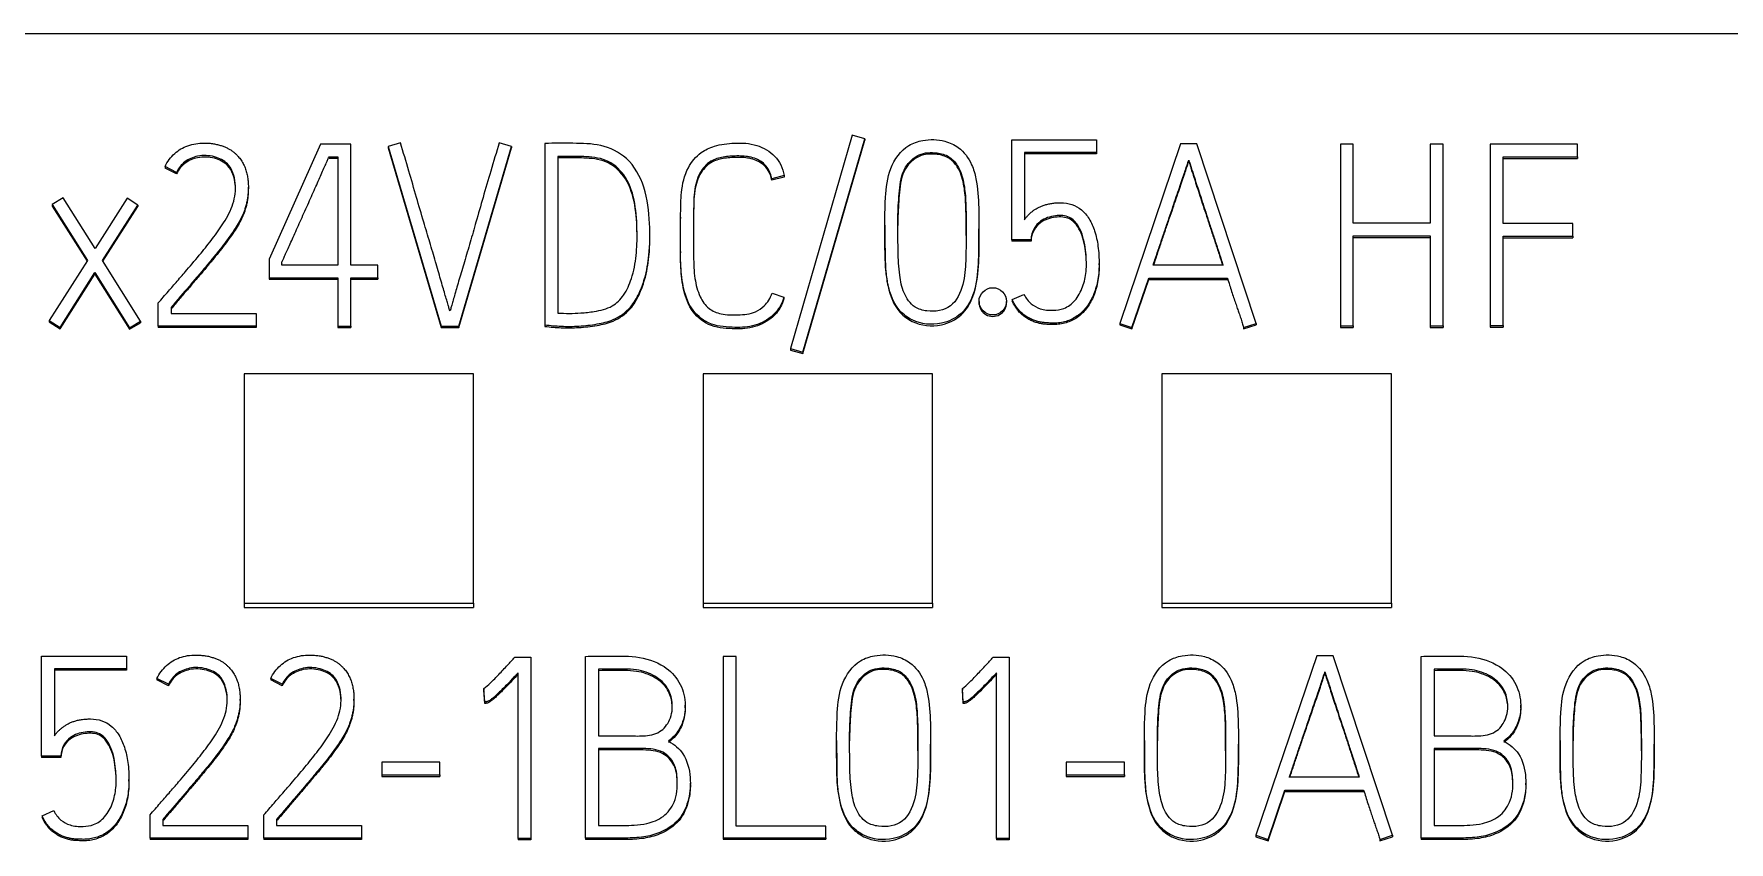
# Model space of a CAD drawing. Header units: millimetres. Extents: x 0 to 594, y 0 to 420.
# Drawn here: x 117.32 to 132.1, y 365.55 to 372.6 of the extents above; entities that cross this region are included whole.
import ezdxf

# ---------------------------------------------------------------- set-up
doc = ezdxf.new("R2010")
doc.units = ezdxf.units.MM
doc.layers.add('1', color=7, linetype='Continuous')

msp = doc.modelspace()

# ---------------------------------------------------------------- linework, layer by layer
at = {"layer": '1', "color": 7, "linetype": 'Continuous', "lineweight": 13}
for p, q in [((136.553, 372.601), (111.753, 372.601)), ((119.819, 371.64), (119.371, 370.636)), ((120.083, 371.64), (119.819, 371.64)), ((120.083, 370.583), (120.083, 371.64)), ((120.516, 371.651), (120.407, 371.62)), ((121.484, 371.62), (121.375, 371.651)), ((121.774, 371.644), (121.774, 370.064)), ((124.453, 371.717), (123.914, 369.857)), ((124.022, 369.826), (124.562, 371.686)), ((124.022, 369.813), (124.562, 371.673)), ((124.562, 371.686), (124.453, 371.717)), ((124.562, 371.686), (124.562, 371.673)), ((125.844, 371.677), (126.582, 371.677)), ((125.844, 370.805), (125.844, 371.677)), ((126.582, 371.677), (126.582, 371.567)), ((127.315, 371.642), (126.785, 370.077)), ((127.457, 371.642), (127.315, 371.642)), ((127.974, 370.077), (127.457, 371.642)), ((128.709, 371.638), (128.709, 370.055)), ((128.82, 371.638), (128.709, 371.638)), ((128.82, 370.951), (128.82, 371.638)), ((129.603, 371.638), (129.49, 371.638)), ((129.49, 371.638), (129.49, 370.951)), ((129.603, 370.055), (129.603, 371.638)), ((130.014, 371.64), (130.014, 370.057)), ((130.775, 371.64), (130.014, 371.64)), ((130.775, 371.528), (130.775, 371.64)), ((119.893, 371.53), (119.893, 371.517)), ((119.893, 371.53), (119.97, 371.53)), ((119.893, 371.517), (119.97, 371.517)), ((119.97, 371.53), (119.97, 370.583)), ((120.407, 371.62), (120.869, 370.053)), ((120.407, 371.62), (120.407, 371.607)), ((120.407, 371.607), (120.869, 370.04)), ((121.024, 370.053), (121.484, 371.62)), ((121.024, 370.04), (121.484, 371.607)), ((121.484, 371.62), (121.484, 371.607)), ((121.888, 371.532), (121.888, 370.167)), ((125.954, 371.567), (125.954, 370.981)), ((126.582, 371.567), (125.954, 371.567)), ((126.582, 371.554), (125.954, 371.554)), ((126.582, 371.567), (126.582, 371.554)), ((127.386, 371.501), (127.386, 371.489)), ((130.127, 370.947), (130.127, 371.528)), ((130.127, 371.528), (130.775, 371.528)), ((130.127, 371.515), (130.775, 371.515)), ((130.775, 371.528), (130.775, 371.515)), ((118.463, 371.444), (118.463, 371.431)), ((118.563, 371.393), (118.463, 371.444)), ((118.563, 371.381), (118.463, 371.431)), ((118.563, 371.393), (118.563, 371.381)), ((123.86, 371.365), (123.752, 371.338)), ((123.86, 371.352), (123.752, 371.326)), ((123.752, 371.338), (123.752, 371.326)), ((123.86, 371.365), (123.86, 371.352)), ((119.189, 371.252), (119.189, 371.264)), ((117.576, 371.171), (117.48, 371.112)), ((117.48, 371.112), (117.48, 371.099)), ((117.48, 371.112), (117.787, 370.625)), ((117.48, 371.099), (117.783, 370.619)), ((117.853, 370.729), (117.576, 371.171)), ((118.133, 371.167), (117.853, 370.729)), ((117.918, 370.625), (118.226, 371.107)), ((117.922, 370.619), (118.226, 371.095)), ((118.226, 371.107), (118.133, 371.167)), ((118.226, 371.107), (118.226, 371.095)), ((122.957, 371.003), (122.957, 370.991)), ((124.738, 370.933), (124.738, 370.92)), ((125.557, 370.889), (125.557, 370.902)), ((129.49, 370.951), (128.82, 370.951)), ((130.735, 370.947), (130.127, 370.947)), ((130.735, 370.836), (130.735, 370.947)), ((122.689, 370.826), (122.689, 370.839)), ((122.957, 370.868), (122.957, 370.881)), ((125.844, 370.805), (125.844, 370.793)), ((126.012, 370.805), (125.844, 370.805)), ((126.012, 370.793), (125.844, 370.793)), ((126.012, 370.805), (126.012, 370.793)), ((128.82, 370.055), (128.82, 370.839)), ((128.82, 370.839), (129.49, 370.839)), ((128.82, 370.826), (129.49, 370.826)), ((129.49, 370.839), (129.49, 370.055)), ((130.127, 370.057), (130.127, 370.836)), ((130.127, 370.836), (130.735, 370.836)), ((130.127, 370.824), (130.735, 370.824)), ((130.735, 370.836), (130.735, 370.824)), ((117.787, 370.625), (117.454, 370.101)), ((118.248, 370.095), (117.918, 370.625)), ((119.371, 370.636), (119.371, 370.473)), ((119.482, 370.583), (119.482, 370.612)), ((119.482, 370.599), (119.485, 370.606)), ((122.956, 370.703), (122.956, 370.691)), ((126.605, 370.587), (126.605, 370.6)), ((117.549, 370.042), (117.851, 370.52)), ((117.549, 370.029), (117.851, 370.507)), ((117.851, 370.52), (118.153, 370.037)), ((117.851, 370.52), (117.851, 370.507)), ((117.851, 370.507), (118.153, 370.025)), ((119.371, 370.473), (119.371, 370.461)), ((119.371, 370.473), (119.97, 370.473)), ((119.371, 370.461), (119.97, 370.461)), ((119.97, 370.583), (119.482, 370.583)), ((119.97, 370.473), (119.97, 370.053)), ((120.319, 370.583), (120.083, 370.583)), ((120.083, 370.053), (120.083, 370.473)), ((120.083, 370.473), (120.319, 370.473)), ((120.083, 370.461), (120.319, 370.461)), ((120.319, 370.473), (120.319, 370.583)), ((120.319, 370.473), (120.319, 370.461)), ((126.891, 370.042), (127.038, 370.471)), ((126.891, 370.029), (127.038, 370.458)), ((127.038, 370.471), (127.038, 370.458)), ((127.038, 370.471), (127.723, 370.471)), ((127.038, 370.458), (127.723, 370.458)), ((127.686, 370.583), (127.075, 370.583)), ((127.723, 370.471), (127.723, 370.458)), ((123.754, 370.341), (123.858, 370.304)), ((123.858, 370.304), (123.858, 370.291)), ((125.848, 370.284), (125.95, 370.33)), ((118.404, 370.053), (118.404, 370.255)), ((118.515, 370.216), (118.515, 370.163)), ((118.515, 370.163), (119.256, 370.163)), ((119.256, 370.163), (119.256, 370.053)), ((125.558, 370.269), (125.558, 370.257)), ((125.799, 370.257), (125.799, 370.269)), ((125.848, 370.284), (125.848, 370.271)), ((117.454, 370.101), (117.454, 370.089)), ((117.454, 370.101), (117.549, 370.042)), ((117.454, 370.089), (117.549, 370.029)), ((117.549, 370.042), (117.549, 370.029)), ((118.153, 370.037), (118.248, 370.095)), ((118.153, 370.025), (118.248, 370.082)), ((118.153, 370.037), (118.153, 370.025)), ((118.248, 370.095), (118.248, 370.082)), ((118.404, 370.053), (118.404, 370.04)), ((119.256, 370.053), (118.404, 370.053)), ((119.256, 370.04), (118.404, 370.04)), ((119.256, 370.053), (119.256, 370.04)), ((119.97, 370.053), (120.083, 370.053)), ((119.97, 370.053), (119.97, 370.04)), ((119.97, 370.04), (120.083, 370.04)), ((120.083, 370.053), (120.083, 370.04)), ((120.869, 370.053), (121.024, 370.053)), ((120.869, 370.053), (120.869, 370.04)), ((120.869, 370.04), (121.024, 370.04)), ((121.024, 370.053), (121.024, 370.04)), ((121.774, 370.064), (121.774, 370.051)), ((126.785, 370.077), (126.785, 370.064)), ((126.785, 370.077), (126.891, 370.042)), ((126.785, 370.064), (126.891, 370.029)), ((126.891, 370.042), (126.891, 370.029)), ((127.863, 370.036), (127.865, 370.029)), ((127.865, 370.042), (127.974, 370.077)), ((127.865, 370.029), (127.974, 370.064)), ((127.865, 370.042), (127.865, 370.029)), ((127.974, 370.077), (127.974, 370.064)), ((128.709, 370.055), (128.709, 370.042)), ((128.709, 370.055), (128.82, 370.055)), ((128.709, 370.042), (128.82, 370.042)), ((128.82, 370.055), (128.82, 370.042)), ((129.49, 370.055), (129.49, 370.042)), ((129.49, 370.055), (129.603, 370.055)), ((129.49, 370.042), (129.603, 370.042)), ((129.603, 370.055), (129.603, 370.042)), ((130.014, 370.057), (130.127, 370.057)), ((130.014, 370.057), (130.014, 370.045)), ((130.014, 370.045), (130.127, 370.045)), ((130.127, 370.057), (130.127, 370.045)), ((123.914, 369.857), (124.022, 369.826)), ((123.914, 369.857), (123.914, 369.844)), ((123.914, 369.844), (124.022, 369.813)), ((124.022, 369.826), (124.022, 369.813)), ((119.153, 369.636), (119.153, 367.637)), ((121.153, 369.636), (119.153, 369.636)), ((121.153, 367.637), (121.153, 369.636)), ((123.153, 369.636), (123.153, 367.637)), ((125.153, 369.636), (123.153, 369.636)), ((125.153, 367.637), (125.153, 369.636)), ((127.153, 369.636), (127.153, 367.637)), ((129.153, 369.636), (127.153, 369.636)), ((129.153, 367.637), (129.153, 369.636)), ((119.153, 367.637), (121.153, 367.637)), ((119.153, 367.637), (119.153, 367.599)), ((119.153, 367.599), (121.153, 367.599)), ((121.153, 367.637), (121.153, 367.599)), ((123.153, 367.637), (123.153, 367.599)), ((123.153, 367.637), (125.153, 367.637)), ((123.153, 367.599), (125.153, 367.599)), ((125.153, 367.637), (125.153, 367.599)), ((127.153, 367.637), (127.153, 367.599)), ((127.153, 367.637), (129.153, 367.637)), ((127.153, 367.599), (129.153, 367.599)), ((129.153, 367.637), (129.153, 367.599)), ((117.387, 367.176), (118.126, 367.176)), ((117.387, 366.305), (117.387, 367.176)), ((117.498, 367.066), (117.498, 366.481)), ((118.126, 367.066), (117.498, 367.066)), ((118.126, 367.054), (117.498, 367.054)), ((118.126, 367.176), (118.126, 367.066)), ((118.126, 367.066), (118.126, 367.054)), ((121.512, 367.168), (121.652, 367.168)), ((121.652, 367.168), (121.652, 365.587)), ((122.129, 365.589), (122.129, 367.174)), ((122.242, 367.062), (122.242, 366.481)), ((123.329, 367.174), (123.329, 365.592)), ((123.44, 367.174), (123.329, 367.174)), ((123.44, 365.693), (123.44, 367.174)), ((125.682, 367.168), (125.822, 367.168)), ((125.822, 367.168), (125.822, 365.587)), ((128.502, 367.179), (127.972, 365.614)), ((128.644, 367.179), (128.502, 367.179)), ((129.162, 365.614), (128.644, 367.179)), ((129.412, 365.589), (129.412, 367.174)), ((129.525, 367.062), (129.525, 366.481)), ((118.392, 366.98), (118.392, 366.968)), ((118.492, 366.93), (118.392, 366.98)), ((118.492, 366.917), (118.392, 366.968)), ((118.492, 366.93), (118.492, 366.917)), ((119.384, 366.98), (119.384, 366.968)), ((119.484, 366.93), (119.384, 366.98)), ((119.484, 366.917), (119.384, 366.968)), ((119.484, 366.93), (119.484, 366.917)), ((121.541, 365.587), (121.541, 367.031)), ((125.711, 365.587), (125.711, 367.031)), ((128.573, 367.038), (128.573, 367.025)), ((119.118, 366.788), (119.118, 366.801)), ((120.11, 366.788), (120.11, 366.801)), ((121.243, 366.893), (121.243, 366.88)), ((121.25, 366.776), (121.243, 366.893)), ((121.25, 366.763), (121.243, 366.88)), ((121.25, 366.776), (121.25, 366.763)), ((125.413, 366.893), (125.413, 366.88)), ((125.42, 366.776), (125.413, 366.893)), ((125.42, 366.763), (125.413, 366.88)), ((125.42, 366.776), (125.42, 366.763)), ((122.997, 366.726), (122.997, 366.747)), ((130.28, 366.726), (130.28, 366.747)), ((122.242, 366.371), (122.242, 365.699)), ((124.317, 366.44), (124.317, 366.428)), ((125.136, 366.397), (125.136, 366.409)), ((127, 366.44), (127, 366.428)), ((127.819, 366.397), (127.819, 366.409)), ((129.525, 366.371), (129.525, 365.699)), ((130.624, 366.44), (130.624, 366.428)), ((131.443, 366.397), (131.443, 366.409)), ((117.387, 366.305), (117.387, 366.292)), ((117.555, 366.305), (117.387, 366.305)), ((117.555, 366.292), (117.387, 366.292)), ((117.555, 366.305), (117.555, 366.292)), ((120.352, 366.252), (120.352, 366.14)), ((120.858, 366.252), (120.352, 366.252)), ((120.858, 366.14), (120.858, 366.252)), ((126.319, 366.252), (126.319, 366.14)), ((126.825, 366.252), (126.319, 366.252)), ((126.825, 366.14), (126.825, 366.252)), ((118.148, 366.086), (118.148, 366.099)), ((120.352, 366.14), (120.352, 366.127)), ((120.352, 366.14), (120.858, 366.14)), ((120.352, 366.127), (120.858, 366.127)), ((120.858, 366.14), (120.858, 366.127)), ((123.042, 366.054), (123.042, 366.067)), ((126.319, 366.14), (126.319, 366.127)), ((126.319, 366.14), (126.825, 366.14)), ((126.319, 366.127), (126.825, 366.127)), ((126.825, 366.14), (126.825, 366.127)), ((128.873, 366.12), (128.263, 366.12)), ((130.325, 366.054), (130.325, 366.067)), ((128.079, 365.578), (128.225, 366.008)), ((128.079, 365.566), (128.225, 365.995)), ((128.225, 366.008), (128.225, 365.995)), ((128.225, 366.008), (128.911, 366.008)), ((128.225, 365.995), (128.911, 365.995)), ((128.911, 366.008), (128.911, 365.995)), ((117.391, 365.783), (117.493, 365.829)), ((117.391, 365.783), (117.391, 365.77)), ((118.332, 365.589), (118.332, 365.792)), ((118.443, 365.752), (118.443, 365.699)), ((119.324, 365.589), (119.324, 365.792)), ((119.435, 365.752), (119.435, 365.699)), ((118.332, 365.589), (118.332, 365.577)), ((119.184, 365.589), (118.332, 365.589)), ((119.184, 365.577), (118.332, 365.577)), ((118.443, 365.699), (119.184, 365.699)), ((119.184, 365.699), (119.184, 365.589)), ((119.184, 365.589), (119.184, 365.577)), ((119.324, 365.589), (119.324, 365.577)), ((120.176, 365.589), (119.324, 365.589)), ((120.176, 365.577), (119.324, 365.577)), ((119.435, 365.699), (120.176, 365.699)), ((120.176, 365.699), (120.176, 365.589)), ((120.176, 365.589), (120.176, 365.577)), ((121.652, 365.587), (121.541, 365.587)), ((121.541, 365.587), (121.541, 365.574)), ((121.652, 365.574), (121.541, 365.574)), ((121.652, 365.587), (121.652, 365.574)), ((122.129, 365.589), (122.129, 365.577)), ((123.329, 365.592), (123.329, 365.579)), ((123.329, 365.592), (124.223, 365.592)), ((123.329, 365.579), (124.223, 365.579)), ((124.223, 365.693), (123.44, 365.693)), ((124.223, 365.592), (124.223, 365.693)), ((124.223, 365.592), (124.223, 365.579)), ((125.822, 365.587), (125.711, 365.587)), ((125.711, 365.587), (125.711, 365.574)), ((125.822, 365.574), (125.711, 365.574)), ((125.822, 365.587), (125.822, 365.574)), ((127.972, 365.614), (127.972, 365.601)), ((127.972, 365.614), (128.079, 365.578)), ((127.972, 365.601), (128.079, 365.566)), ((128.079, 365.578), (128.079, 365.566)), ((129.051, 365.573), (129.053, 365.566)), ((129.053, 365.578), (129.162, 365.614)), ((129.053, 365.566), (129.162, 365.601)), ((129.053, 365.578), (129.053, 365.566)), ((129.162, 365.614), (129.162, 365.601)), ((129.412, 365.589), (129.412, 365.577))]:
    msp.add_line(p, q, dxfattribs=at)
msp.add_ellipse((125.678, 370.269), major_axis=(-0.12, 0), ratio=0.991902, dxfattribs=at)
msp.add_ellipse((125.678, 370.257), major_axis=(-0.12, 0), ratio=0.991902, start_param=0, end_param=3.141593, dxfattribs=at)
for points, knots in [([(118.463, 371.444), (118.483, 371.487), (118.539, 371.562), (118.661, 371.637), (118.769, 371.65), (118.845, 371.648), (118.884, 371.644), (118.92, 371.636), (118.953, 371.627), (118.983, 371.616), (119.01, 371.603), (119.035, 371.589), (119.057, 371.574), (119.076, 371.558), (119.093, 371.541), (119.107, 371.525), (119.125, 371.502), (119.144, 371.472), (119.162, 371.433), (119.174, 371.392), (119.183, 371.351), (119.188, 371.308), (119.19, 371.267), (119.188, 371.228), (119.185, 371.19), (119.18, 371.154), (119.172, 371.118), (119.163, 371.084), (119.149, 371.045), (119.13, 370.999), (119.1, 370.945), (119.063, 370.886), (119.019, 370.824), (118.97, 370.758), (118.915, 370.689), (118.856, 370.616), (118.793, 370.541), (118.726, 370.462), (118.657, 370.382), (118.586, 370.299), (118.538, 370.244), (118.515, 370.216)], [0, 0, 0, 0, 0.061339, 0.118477, 0.180647, 0.199061, 0.216082, 0.231833, 0.246526, 0.260308, 0.273254, 0.285426, 0.29689, 0.307753, 0.31802, 0.327627, 0.336606, 0.355189, 0.37361, 0.392165, 0.410785, 0.42927, 0.447741, 0.464235, 0.480574, 0.496814, 0.51268, 0.527892, 0.542508, 0.566365, 0.593275, 0.623397, 0.656474, 0.692185, 0.730563, 0.771282, 0.814001, 0.858722, 0.904903, 0.951996, 1, 1, 1, 1]), ([(120.947, 370.185), (120.945, 370.191), (120.939, 370.208), (120.93, 370.24), (120.917, 370.283), (120.901, 370.335), (120.884, 370.396), (120.864, 370.463), (120.843, 370.537), (120.82, 370.616), (120.796, 370.699), (120.77, 370.785), (120.745, 370.872), (120.705, 371.002), (120.654, 371.18), (120.586, 371.41), (120.54, 371.569), (120.516, 371.651)], [0, 0, 0, 0, 0.013272, 0.034859, 0.06476, 0.101229, 0.142516, 0.188621, 0.238884, 0.292645, 0.349905, 0.409112, 0.468717, 0.528719, 0.675164, 0.832258, 1, 1, 1, 1]), ([(121.375, 371.651), (121.351, 371.569), (121.304, 371.41), (121.236, 371.18), (121.185, 371.002), (121.148, 370.872), (121.123, 370.785), (121.098, 370.699), (121.074, 370.615), (121.05, 370.537), (121.028, 370.463), (121.008, 370.396), (120.99, 370.335), (120.975, 370.283), (120.963, 370.24), (120.954, 370.208), (120.949, 370.191), (120.947, 370.185)], [0, 0, 0, 0, 0.167989, 0.325145, 0.471471, 0.531274, 0.590769, 0.649955, 0.70726, 0.76111, 0.811506, 0.857719, 0.899023, 0.935417, 0.96522, 0.986746, 1, 1, 1, 1]), ([(121.774, 370.064), (121.822, 370.058), (121.92, 370.05), (122.072, 370.05), (122.224, 370.068), (122.385, 370.105), (122.519, 370.2), (122.598, 370.336), (122.654, 370.489), (122.69, 370.694), (122.691, 370.963), (122.658, 371.258), (122.516, 371.526), (122.265, 371.645), (122.018, 371.646), (121.856, 371.649), (121.774, 371.644)], [0, 0, 0, 0, 0.048928, 0.10152, 0.156673, 0.206259, 0.270351, 0.31956, 0.366981, 0.439378, 0.534587, 0.645045, 0.746603, 0.832762, 0.916147, 1, 1, 1, 1]), ([(123.858, 370.304), (123.851, 370.279), (123.825, 370.216), (123.739, 370.115), (123.586, 370.043), (123.396, 370.039), (123.196, 370.059), (123.035, 370.205), (122.973, 370.401), (122.954, 370.609), (122.958, 370.821), (122.957, 371.026), (122.959, 371.231), (123.002, 371.425), (123.118, 371.566), (123.266, 371.633), (123.432, 371.654), (123.62, 371.645), (123.794, 371.542), (123.846, 371.433), (123.86, 371.365)], [0, 0, 0, 0, 0.023749, 0.063372, 0.118592, 0.172501, 0.236244, 0.297229, 0.359591, 0.421629, 0.490644, 0.554667, 0.610982, 0.680492, 0.733777, 0.772528, 0.826559, 0.886213, 0.942216, 1, 1, 1, 1]), ([(125.068, 371.671), (125.025, 371.663), (124.901, 371.623), (124.767, 371.431), (124.735, 371.133), (124.739, 370.837), (124.738, 370.582), (124.768, 370.372), (124.828, 370.207), (125.01, 370.072), (125.212, 370.054), (125.416, 370.149), (125.526, 370.342), (125.557, 370.576), (125.557, 370.83), (125.558, 371.084), (125.546, 371.297), (125.494, 371.483), (125.402, 371.608), (125.242, 371.681), (125.131, 371.683), (125.068, 371.671)], [0, 0, 0, 0, 0.03125, 0.09375, 0.15625, 0.25, 0.3125, 0.34375, 0.40625, 0.4375, 0.5, 0.546875, 0.59375, 0.65625, 0.71875, 0.78125, 0.84375, 0.875, 0.921875, 0.953125, 1, 1, 1, 1]), ([(118.404, 370.255), (118.433, 370.289), (118.488, 370.353), (118.572, 370.448), (118.666, 370.559), (118.771, 370.68), (118.879, 370.817), (118.98, 370.956), (119.065, 371.115), (119.088, 371.297), (119.036, 371.469), (118.89, 371.54), (118.754, 371.546), (118.63, 371.493), (118.582, 371.431), (118.563, 371.393)], [0, 0, 0, 0, 0.068794, 0.128406, 0.193582, 0.291346, 0.373604, 0.45943, 0.554437, 0.645803, 0.738171, 0.803969, 0.878932, 0.940491, 1, 1, 1, 1]), ([(119.077, 371.247), (119.077, 371.26), (119.073, 371.334), (119.036, 371.456), (118.89, 371.527), (118.754, 371.533), (118.63, 371.48), (118.582, 371.418), (118.563, 371.381)], [0, 0, 0, 0, 0.051721, 0.299015, 0.475174, 0.675868, 0.840679, 1, 1, 1, 1]), ([(119.482, 370.612), (119.484, 370.615), (119.489, 370.626), (119.499, 370.65), (119.516, 370.686), (119.537, 370.732), (119.561, 370.786), (119.588, 370.847), (119.618, 370.913), (119.649, 370.983), (119.682, 371.056), (119.715, 371.129), (119.746, 371.2), (119.777, 371.267), (119.805, 371.331), (119.83, 371.388), (119.852, 371.439), (119.871, 371.48), (119.883, 371.509), (119.89, 371.524), (119.893, 371.53)], [0, 0, 0, 0, 0.010734, 0.036404, 0.077011, 0.128795, 0.187998, 0.254619, 0.326966, 0.403344, 0.483752, 0.564544, 0.642072, 0.716335, 0.785641, 0.848294, 0.904294, 0.950045, 0.981947, 1, 1, 1, 1]), ([(121.888, 370.167), (121.954, 370.163), (122.06, 370.163), (122.218, 370.181), (122.36, 370.212), (122.472, 370.325), (122.539, 370.481), (122.575, 370.667), (122.58, 370.888), (122.567, 371.119), (122.5, 371.347), (122.338, 371.507), (122.146, 371.534), (121.999, 371.532), (121.917, 371.532), (121.888, 371.532)], [0, 0, 0, 0, 0.085013, 0.135874, 0.205821, 0.265138, 0.333279, 0.422662, 0.50952, 0.618636, 0.722487, 0.80996, 0.894466, 0.962458, 1, 1, 1, 1]), ([(122.577, 370.822), (122.577, 370.834), (122.577, 370.93), (122.567, 371.107), (122.5, 371.334), (122.338, 371.495), (122.146, 371.521), (121.999, 371.519), (121.917, 371.519), (121.888, 371.519)], [0, 0, 0, 0, 0.030851, 0.246457, 0.451657, 0.624495, 0.791473, 0.92582, 1, 1, 1, 1]), ([(123.752, 371.338), (123.741, 371.39), (123.705, 371.466), (123.586, 371.53), (123.464, 371.539), (123.345, 371.532), (123.222, 371.505), (123.118, 371.402), (123.072, 371.236), (123.07, 371.055), (123.071, 370.859), (123.069, 370.666), (123.074, 370.476), (123.115, 370.318), (123.193, 370.2), (123.32, 370.15), (123.459, 370.15), (123.594, 370.16), (123.701, 370.234), (123.739, 370.296), (123.754, 370.341)], [0, 0, 0, 0, 0.052928, 0.097969, 0.144851, 0.190624, 0.232935, 0.284925, 0.348337, 0.424764, 0.49245, 0.572241, 0.64631, 0.708712, 0.757514, 0.801091, 0.856423, 0.915681, 0.949914, 1, 1, 1, 1]), ([(123.752, 371.326), (123.741, 371.377), (123.705, 371.453), (123.586, 371.518), (123.464, 371.526), (123.345, 371.52), (123.222, 371.492), (123.118, 371.389), (123.072, 371.223), (123.07, 371.042), (123.071, 370.871), (123.07, 370.767), (123.07, 370.722)], [0, 0, 0, 0, 0.097342, 0.180178, 0.266401, 0.350584, 0.428399, 0.524015, 0.640638, 0.781197, 0.905681, 1, 1, 1, 1]), ([(125.294, 371.53), (125.264, 371.549), (125.175, 371.572), (125.03, 371.564), (124.887, 371.43), (124.862, 371.231), (124.849, 371.024), (124.852, 370.847), (124.852, 370.672), (124.861, 370.513), (124.894, 370.341), (124.978, 370.216), (125.138, 370.17), (125.33, 370.198), (125.431, 370.418), (125.446, 370.656), (125.446, 370.904), (125.445, 371.132), (125.429, 371.307), (125.386, 371.443), (125.324, 371.512), (125.294, 371.53)], [0, 0, 0, 0, 0.03125, 0.078125, 0.125, 0.1875, 0.25, 0.3125, 0.34375, 0.40625, 0.453125, 0.5, 0.53125, 0.59375, 0.65625, 0.71875, 0.8125, 0.875, 0.921875, 0.96875, 1, 1, 1, 1]), ([(125.294, 371.518), (125.264, 371.536), (125.175, 371.559), (125.03, 371.551), (124.887, 371.417), (124.862, 371.218), (124.852, 371.054), (124.851, 370.958), (124.851, 370.931)], [0, 0, 0, 0, 0.114194, 0.285486, 0.456777, 0.685166, 0.913555, 1, 1, 1, 1]), ([(125.446, 370.844), (125.446, 370.871), (125.446, 370.969), (125.445, 371.119), (125.429, 371.295), (125.386, 371.43), (125.324, 371.499), (125.294, 371.518)], [0, 0, 0, 0, 0.115044, 0.410029, 0.631268, 0.852507, 1, 1, 1, 1]), ([(127.075, 370.583), (127.086, 370.616), (127.108, 370.681), (127.142, 370.78), (127.175, 370.879), (127.208, 370.976), (127.24, 371.069), (127.27, 371.157), (127.298, 371.238), (127.323, 371.312), (127.345, 371.377), (127.363, 371.431), (127.376, 371.471), (127.383, 371.493), (127.386, 371.501)], [0, 0, 0, 0, 0.106118, 0.213594, 0.322428, 0.429305, 0.530911, 0.627246, 0.716632, 0.797389, 0.869519, 0.929228, 0.972722, 1, 1, 1, 1]), ([(127.08, 370.583), (127.089, 370.612), (127.11, 370.673), (127.142, 370.767), (127.175, 370.866), (127.208, 370.963), (127.24, 371.056), (127.27, 371.144), (127.298, 371.226), (127.323, 371.3), (127.345, 371.365), (127.363, 371.419), (127.376, 371.458), (127.383, 371.48), (127.386, 371.489)], [0, 0, 0, 0, 0.09357, 0.202554, 0.312916, 0.421294, 0.524326, 0.622014, 0.712654, 0.794544, 0.867687, 0.928234, 0.972339, 1, 1, 1, 1]), ([(127.386, 371.501), (127.389, 371.493), (127.396, 371.471), (127.409, 371.431), (127.426, 371.377), (127.447, 371.312), (127.471, 371.238), (127.498, 371.157), (127.527, 371.069), (127.557, 370.976), (127.589, 370.879), (127.622, 370.78), (127.654, 370.681), (127.675, 370.616), (127.686, 370.583)], [0, 0, 0, 0, 0.027336, 0.070868, 0.130595, 0.202708, 0.283396, 0.372662, 0.4689, 0.570509, 0.677489, 0.786433, 0.893936, 1, 1, 1, 1]), ([(127.386, 371.489), (127.389, 371.48), (127.396, 371.459), (127.409, 371.419), (127.426, 371.365), (127.447, 371.3), (127.471, 371.226), (127.498, 371.144), (127.527, 371.056), (127.557, 370.963), (127.589, 370.866), (127.622, 370.767), (127.653, 370.673), (127.673, 370.612), (127.682, 370.583)], [0, 0, 0, 0, 0.02772, 0.071862, 0.132428, 0.205553, 0.287375, 0.377893, 0.475483, 0.578518, 0.686999, 0.797473, 0.906485, 1, 1, 1, 1]), ([(119.189, 371.253), (119.189, 371.253), (119.189, 371.241), (119.188, 371.215), (119.185, 371.178), (119.18, 371.141), (119.172, 371.105), (119.163, 371.072), (119.149, 371.033), (119.13, 370.986), (119.1, 370.932), (119.063, 370.873), (119.019, 370.811), (118.97, 370.745), (118.915, 370.676), (118.856, 370.603), (118.793, 370.528), (118.726, 370.45), (118.657, 370.369), (118.586, 370.287), (118.538, 370.231), (118.515, 370.203)], [0, 0, 0, 0, 0.000351, 0.030208, 0.059783, 0.089178, 0.117897, 0.145433, 0.17189, 0.215074, 0.263783, 0.318309, 0.378181, 0.442821, 0.512289, 0.585996, 0.663321, 0.744272, 0.827864, 0.913107, 1, 1, 1, 1]), ([(125.954, 370.981), (125.959, 370.988), (125.969, 371.001), (125.985, 371.019), (126.003, 371.037), (126.023, 371.054), (126.046, 371.07), (126.07, 371.084), (126.097, 371.097), (126.126, 371.108), (126.158, 371.117), (126.193, 371.124), (126.23, 371.128), (126.289, 371.13), (126.369, 371.12), (126.457, 371.07), (126.524, 370.987), (126.572, 370.878), (126.6, 370.743), (126.606, 370.619), (126.603, 370.517), (126.593, 370.445), (126.576, 370.379), (126.554, 370.319), (126.526, 370.265), (126.494, 370.216), (126.457, 370.175), (126.415, 370.14), (126.368, 370.113), (126.317, 370.093), (126.263, 370.081), (126.22, 370.079), (126.186, 370.079), (126.162, 370.081), (126.133, 370.082), (126.102, 370.086), (126.069, 370.093), (126.035, 370.104), (126, 370.119), (125.966, 370.139), (125.932, 370.165), (125.9, 370.197), (125.871, 370.237), (125.856, 370.268), (125.848, 370.284)], [0, 0, 0, 0, 0.010575, 0.021534, 0.032937, 0.044729, 0.056875, 0.069452, 0.0826, 0.096505, 0.111279, 0.126985, 0.143702, 0.161538, 0.205913, 0.248141, 0.293825, 0.346182, 0.40699, 0.478261, 0.512629, 0.544859, 0.575282, 0.604004, 0.631084, 0.6569, 0.681684, 0.705765, 0.729734, 0.753772, 0.778045, 0.803118, 0.812005, 0.822876, 0.835737, 0.849942, 0.864952, 0.880894, 0.897668, 0.915306, 0.934053, 0.954105, 0.975931, 1, 1, 1, 1]), ([(124.738, 370.92), (124.738, 370.874), (124.739, 370.743), (124.738, 370.569), (124.768, 370.359), (124.828, 370.194), (125.01, 370.059), (125.212, 370.041), (125.416, 370.136), (125.526, 370.329), (125.557, 370.563), (125.557, 370.757), (125.557, 370.865), (125.557, 370.889)], [0, 0, 0, 0, 0.065476, 0.18556, 0.245602, 0.365686, 0.425728, 0.545812, 0.635875, 0.725938, 0.846022, 0.966106, 1, 1, 1, 1]), ([(125.95, 370.33), (125.966, 370.297), (126.004, 370.246), (126.097, 370.195), (126.198, 370.187), (126.308, 370.202), (126.405, 370.276), (126.467, 370.393), (126.498, 370.538), (126.492, 370.702), (126.464, 370.869), (126.369, 371.016), (126.217, 371.022), (126.104, 370.985), (126.028, 370.901), (126.013, 370.842), (126.012, 370.805)], [0, 0, 0, 0, 0.059022, 0.110017, 0.175174, 0.228533, 0.294979, 0.374406, 0.452147, 0.547151, 0.653629, 0.744768, 0.81483, 0.893356, 0.941956, 1, 1, 1, 1]), ([(126.494, 370.584), (126.494, 370.616), (126.488, 370.712), (126.464, 370.856), (126.369, 371.003), (126.217, 371.009), (126.104, 370.973), (126.028, 370.889), (126.013, 370.829), (126.012, 370.793)], [0, 0, 0, 0, 0.110862, 0.319923, 0.498869, 0.636431, 0.790612, 0.886035, 1, 1, 1, 1]), ([(121.774, 370.051), (121.822, 370.045), (121.92, 370.037), (122.072, 370.038), (122.224, 370.055), (122.385, 370.093), (122.519, 370.187), (122.598, 370.323), (122.654, 370.477), (122.684, 370.646), (122.689, 370.771), (122.689, 370.827)], [0, 0, 0, 0, 0.098443, 0.204258, 0.315227, 0.414995, 0.543949, 0.642959, 0.738369, 0.884032, 1, 1, 1, 1]), ([(123.858, 370.291), (123.851, 370.266), (123.825, 370.203), (123.739, 370.102), (123.586, 370.031), (123.396, 370.026), (123.196, 370.046), (123.035, 370.192), (122.973, 370.388), (122.958, 370.556), (122.956, 370.657), (122.956, 370.691)], [0, 0, 0, 0, 0.052439, 0.139927, 0.261857, 0.380889, 0.521635, 0.656293, 0.793992, 0.930972, 1, 1, 1, 1]), ([(126.605, 370.587), (126.605, 370.584), (126.605, 370.556), (126.603, 370.504), (126.593, 370.433), (126.576, 370.367), (126.554, 370.306), (126.526, 370.252), (126.494, 370.204), (126.457, 370.162), (126.415, 370.127), (126.368, 370.1), (126.317, 370.081), (126.263, 370.069), (126.22, 370.066), (126.186, 370.067), (126.162, 370.068), (126.133, 370.069), (126.102, 370.073), (126.069, 370.081), (126.035, 370.091), (126, 370.106), (125.966, 370.127), (125.932, 370.152), (125.9, 370.184), (125.871, 370.224), (125.856, 370.255), (125.848, 370.271)], [0, 0, 0, 0, 0.006507, 0.07195, 0.133322, 0.191255, 0.245946, 0.297513, 0.346671, 0.393864, 0.439719, 0.485361, 0.531134, 0.577354, 0.625098, 0.642021, 0.662722, 0.687212, 0.714261, 0.742843, 0.773199, 0.80514, 0.838725, 0.874425, 0.912607, 0.954167, 1, 1, 1, 1]), ([(127.723, 370.471), (127.73, 370.451), (127.742, 370.412), (127.76, 370.356), (127.777, 370.303), (127.794, 370.254), (127.809, 370.209), (127.824, 370.166), (127.839, 370.124), (127.853, 370.082), (127.861, 370.055), (127.865, 370.042)], [0, 0, 0, 0, 0.138948, 0.27018, 0.393699, 0.508312, 0.612826, 0.707241, 0.810993, 0.908573, 1, 1, 1, 1]), ([(118.332, 365.792), (118.362, 365.826), (118.417, 365.889), (118.5, 365.985), (118.595, 366.095), (118.699, 366.217), (118.808, 366.353), (118.908, 366.492), (118.993, 366.652), (119.017, 366.834), (118.965, 367.005), (118.819, 367.076), (118.683, 367.082), (118.559, 367.029), (118.511, 366.967), (118.492, 366.93)], [0, 0, 0, 0, 0.068794, 0.128406, 0.193582, 0.291346, 0.373604, 0.45943, 0.554437, 0.645803, 0.738171, 0.803969, 0.878932, 0.940491, 1, 1, 1, 1]), ([(118.392, 366.98), (118.412, 367.023), (118.468, 367.099), (118.59, 367.173), (118.698, 367.187), (118.773, 367.184), (118.813, 367.18), (118.849, 367.173), (118.881, 367.163), (118.911, 367.152), (118.939, 367.14), (118.963, 367.126), (118.985, 367.111), (119.004, 367.094), (119.021, 367.078), (119.036, 367.061), (119.054, 367.039), (119.072, 367.008), (119.09, 366.97), (119.103, 366.929), (119.111, 366.887), (119.117, 366.845), (119.118, 366.804), (119.117, 366.764), (119.114, 366.727), (119.108, 366.69), (119.101, 366.655), (119.091, 366.621), (119.078, 366.582), (119.058, 366.536), (119.029, 366.481), (118.992, 366.422), (118.948, 366.36), (118.899, 366.294), (118.844, 366.225), (118.784, 366.153), (118.721, 366.077), (118.654, 365.999), (118.585, 365.918), (118.515, 365.836), (118.467, 365.78), (118.443, 365.752)], [0, 0, 0, 0, 0.061339, 0.118477, 0.180647, 0.199061, 0.216082, 0.231833, 0.246526, 0.260308, 0.273254, 0.285426, 0.29689, 0.307753, 0.31802, 0.327627, 0.336606, 0.355189, 0.37361, 0.392165, 0.410785, 0.42927, 0.447741, 0.464235, 0.480574, 0.496814, 0.51268, 0.527892, 0.542508, 0.566365, 0.593275, 0.623397, 0.656474, 0.692185, 0.730563, 0.771282, 0.814001, 0.858722, 0.904903, 0.951996, 1, 1, 1, 1]), ([(119.005, 366.783), (119.005, 366.796), (119.002, 366.871), (118.965, 366.993), (118.819, 367.064), (118.683, 367.07), (118.559, 367.017), (118.511, 366.955), (118.492, 366.917)], [0, 0, 0, 0, 0.051721, 0.299015, 0.475174, 0.675868, 0.840679, 1, 1, 1, 1]), ([(119.324, 365.792), (119.354, 365.826), (119.409, 365.889), (119.492, 365.985), (119.587, 366.095), (119.691, 366.217), (119.8, 366.353), (119.9, 366.492), (119.985, 366.652), (120.009, 366.834), (119.957, 367.005), (119.811, 367.076), (119.675, 367.082), (119.55, 367.029), (119.502, 366.967), (119.484, 366.93)], [0, 0, 0, 0, 0.068794, 0.128406, 0.193582, 0.291346, 0.373604, 0.45943, 0.554437, 0.645803, 0.738171, 0.803969, 0.878932, 0.940491, 1, 1, 1, 1]), ([(119.384, 366.98), (119.404, 367.023), (119.46, 367.099), (119.582, 367.173), (119.69, 367.187), (119.765, 367.184), (119.805, 367.18), (119.84, 367.173), (119.873, 367.163), (119.903, 367.152), (119.931, 367.14), (119.955, 367.126), (119.977, 367.111), (119.996, 367.094), (120.013, 367.078), (120.028, 367.061), (120.046, 367.039), (120.064, 367.008), (120.082, 366.97), (120.095, 366.929), (120.103, 366.887), (120.109, 366.845), (120.11, 366.804), (120.109, 366.764), (120.106, 366.727), (120.1, 366.69), (120.093, 366.655), (120.083, 366.621), (120.07, 366.582), (120.05, 366.536), (120.021, 366.481), (119.984, 366.422), (119.94, 366.36), (119.891, 366.294), (119.836, 366.225), (119.776, 366.153), (119.713, 366.077), (119.646, 365.999), (119.577, 365.918), (119.506, 365.836), (119.459, 365.78), (119.435, 365.752)], [0, 0, 0, 0, 0.061339, 0.118477, 0.180647, 0.199061, 0.216082, 0.231833, 0.246526, 0.260308, 0.273254, 0.285426, 0.29689, 0.307753, 0.31802, 0.327627, 0.336606, 0.355189, 0.37361, 0.392165, 0.410785, 0.42927, 0.447741, 0.464235, 0.480574, 0.496814, 0.51268, 0.527892, 0.542508, 0.566365, 0.593275, 0.623397, 0.656474, 0.692185, 0.730563, 0.771282, 0.814001, 0.858722, 0.904903, 0.951996, 1, 1, 1, 1]), ([(119.997, 366.783), (119.997, 366.796), (119.994, 366.871), (119.957, 366.993), (119.811, 367.064), (119.675, 367.07), (119.55, 367.017), (119.502, 366.955), (119.484, 366.917)], [0, 0, 0, 0, 0.051721, 0.299015, 0.475174, 0.675868, 0.840679, 1, 1, 1, 1]), ([(121.243, 366.893), (121.263, 366.909), (121.307, 366.948), (121.374, 367.018), (121.445, 367.093), (121.491, 367.144), (121.512, 367.168)], [0, 0, 0, 0, 0.194145, 0.465142, 0.75263, 1, 1, 1, 1]), ([(122.129, 367.174), (122.188, 367.175), (122.334, 367.172), (122.567, 367.185), (122.802, 367.113), (122.957, 366.958), (123.007, 366.778), (122.989, 366.616), (122.926, 366.501), (122.875, 366.453), (122.85, 366.435)], [0, 0, 0, 0, 0.121799, 0.300471, 0.478612, 0.608153, 0.736749, 0.853072, 0.938599, 1, 1, 1, 1]), ([(122.242, 366.481), (122.291, 366.481), (122.376, 366.48), (122.506, 366.482), (122.635, 366.476), (122.779, 366.499), (122.878, 366.623), (122.893, 366.766), (122.85, 366.909), (122.734, 367.014), (122.561, 367.069), (122.393, 367.06), (122.283, 367.062), (122.242, 367.062)], [0, 0, 0, 0, 0.089881, 0.159215, 0.241238, 0.333496, 0.41712, 0.515535, 0.593949, 0.688978, 0.794399, 0.924872, 1, 1, 1, 1]), ([(122.884, 366.725), (122.884, 366.737), (122.881, 366.793), (122.85, 366.896), (122.734, 367.001), (122.561, 367.056), (122.393, 367.048), (122.283, 367.05), (122.242, 367.049)], [0, 0, 0, 0, 0.046506, 0.200835, 0.387866, 0.595348, 0.852137, 1, 1, 1, 1]), ([(124.647, 367.179), (124.604, 367.171), (124.48, 367.13), (124.346, 366.938), (124.314, 366.641), (124.318, 366.344), (124.317, 366.089), (124.347, 365.879), (124.407, 365.714), (124.589, 365.579), (124.791, 365.561), (124.995, 365.656), (125.105, 365.849), (125.136, 366.083), (125.136, 366.338), (125.137, 366.592), (125.125, 366.805), (125.073, 366.99), (124.981, 367.116), (124.821, 367.188), (124.711, 367.19), (124.647, 367.179)], [0, 0, 0, 0, 0.03125, 0.09375, 0.15625, 0.25, 0.3125, 0.34375, 0.40625, 0.4375, 0.5, 0.546875, 0.59375, 0.65625, 0.71875, 0.78125, 0.84375, 0.875, 0.921875, 0.953125, 1, 1, 1, 1]), ([(124.873, 367.038), (124.843, 367.056), (124.755, 367.079), (124.609, 367.071), (124.466, 366.937), (124.441, 366.738), (124.428, 366.532), (124.431, 366.354), (124.431, 366.179), (124.44, 366.021), (124.473, 365.848), (124.557, 365.723), (124.717, 365.678), (124.909, 365.705), (125.01, 365.926), (125.025, 366.163), (125.025, 366.411), (125.024, 366.639), (125.008, 366.815), (124.965, 366.95), (124.903, 367.019), (124.873, 367.038)], [0, 0, 0, 0, 0.03125, 0.078125, 0.125, 0.1875, 0.25, 0.3125, 0.34375, 0.40625, 0.453125, 0.5, 0.53125, 0.59375, 0.65625, 0.71875, 0.8125, 0.875, 0.921875, 0.96875, 1, 1, 1, 1]), ([(124.873, 367.025), (124.843, 367.043), (124.755, 367.066), (124.609, 367.058), (124.466, 366.924), (124.441, 366.725), (124.431, 366.562), (124.43, 366.465), (124.43, 366.438)], [0, 0, 0, 0, 0.114194, 0.285486, 0.456777, 0.685166, 0.913555, 1, 1, 1, 1]), ([(125.413, 366.893), (125.433, 366.909), (125.477, 366.948), (125.544, 367.018), (125.615, 367.093), (125.661, 367.144), (125.682, 367.168)], [0, 0, 0, 0, 0.194145, 0.465142, 0.75263, 1, 1, 1, 1]), ([(127.33, 367.179), (127.287, 367.171), (127.163, 367.13), (127.029, 366.938), (126.997, 366.641), (127.001, 366.344), (127, 366.089), (127.03, 365.879), (127.09, 365.714), (127.272, 365.579), (127.474, 365.561), (127.678, 365.656), (127.788, 365.849), (127.819, 366.083), (127.819, 366.338), (127.82, 366.592), (127.808, 366.805), (127.755, 366.99), (127.664, 367.116), (127.504, 367.188), (127.393, 367.19), (127.33, 367.179)], [0, 0, 0, 0, 0.03125, 0.09375, 0.15625, 0.25, 0.3125, 0.34375, 0.40625, 0.4375, 0.5, 0.546875, 0.59375, 0.65625, 0.71875, 0.78125, 0.84375, 0.875, 0.921875, 0.953125, 1, 1, 1, 1]), ([(127.556, 367.038), (127.526, 367.056), (127.437, 367.079), (127.292, 367.071), (127.149, 366.937), (127.124, 366.738), (127.111, 366.532), (127.114, 366.354), (127.114, 366.179), (127.123, 366.021), (127.156, 365.848), (127.24, 365.723), (127.4, 365.678), (127.592, 365.705), (127.693, 365.926), (127.708, 366.163), (127.708, 366.411), (127.707, 366.639), (127.691, 366.815), (127.648, 366.95), (127.586, 367.019), (127.556, 367.038)], [0, 0, 0, 0, 0.03125, 0.078125, 0.125, 0.1875, 0.25, 0.3125, 0.34375, 0.40625, 0.453125, 0.5, 0.53125, 0.59375, 0.65625, 0.71875, 0.8125, 0.875, 0.921875, 0.96875, 1, 1, 1, 1]), ([(127.556, 367.025), (127.526, 367.043), (127.437, 367.066), (127.292, 367.058), (127.149, 366.924), (127.124, 366.725), (127.114, 366.562), (127.113, 366.465), (127.113, 366.438)], [0, 0, 0, 0, 0.114194, 0.285486, 0.456777, 0.685166, 0.913555, 1, 1, 1, 1]), ([(129.412, 367.174), (129.471, 367.175), (129.617, 367.172), (129.85, 367.185), (130.085, 367.113), (130.24, 366.958), (130.29, 366.778), (130.272, 366.616), (130.209, 366.501), (130.158, 366.453), (130.134, 366.435)], [0, 0, 0, 0, 0.121799, 0.300471, 0.478612, 0.608153, 0.736749, 0.853072, 0.938599, 1, 1, 1, 1]), ([(129.525, 366.481), (129.574, 366.481), (129.659, 366.48), (129.789, 366.482), (129.918, 366.476), (130.063, 366.499), (130.161, 366.623), (130.176, 366.766), (130.133, 366.909), (130.017, 367.014), (129.844, 367.069), (129.676, 367.06), (129.566, 367.062), (129.525, 367.062)], [0, 0, 0, 0, 0.089881, 0.159215, 0.241238, 0.333496, 0.41712, 0.515535, 0.593949, 0.688978, 0.794399, 0.924872, 1, 1, 1, 1]), ([(130.168, 366.725), (130.168, 366.737), (130.164, 366.793), (130.133, 366.896), (130.017, 367.001), (129.844, 367.056), (129.676, 367.048), (129.566, 367.05), (129.525, 367.049)], [0, 0, 0, 0, 0.046506, 0.200835, 0.387866, 0.595348, 0.852137, 1, 1, 1, 1]), ([(130.954, 367.179), (130.911, 367.171), (130.787, 367.13), (130.653, 366.938), (130.621, 366.641), (130.625, 366.344), (130.624, 366.089), (130.654, 365.879), (130.714, 365.714), (130.896, 365.579), (131.098, 365.561), (131.302, 365.656), (131.412, 365.849), (131.443, 366.083), (131.443, 366.338), (131.444, 366.592), (131.432, 366.805), (131.379, 366.99), (131.288, 367.116), (131.128, 367.188), (131.017, 367.19), (130.954, 367.179)], [0, 0, 0, 0, 0.03125, 0.09375, 0.15625, 0.25, 0.3125, 0.34375, 0.40625, 0.4375, 0.5, 0.546875, 0.59375, 0.65625, 0.71875, 0.78125, 0.84375, 0.875, 0.921875, 0.953125, 1, 1, 1, 1]), ([(131.18, 367.038), (131.15, 367.056), (131.061, 367.079), (130.915, 367.071), (130.773, 366.937), (130.748, 366.738), (130.735, 366.532), (130.738, 366.354), (130.738, 366.179), (130.746, 366.021), (130.78, 365.848), (130.864, 365.723), (131.024, 365.678), (131.215, 365.705), (131.317, 365.926), (131.332, 366.163), (131.332, 366.411), (131.33, 366.639), (131.315, 366.815), (131.271, 366.95), (131.21, 367.019), (131.18, 367.038)], [0, 0, 0, 0, 0.03125, 0.078125, 0.125, 0.1875, 0.25, 0.3125, 0.34375, 0.40625, 0.453125, 0.5, 0.53125, 0.59375, 0.65625, 0.71875, 0.8125, 0.875, 0.921875, 0.96875, 1, 1, 1, 1]), ([(131.18, 367.025), (131.15, 367.043), (131.061, 367.066), (130.915, 367.058), (130.773, 366.924), (130.748, 366.725), (130.737, 366.562), (130.737, 366.465), (130.737, 366.438)], [0, 0, 0, 0, 0.114194, 0.285486, 0.456777, 0.685166, 0.913555, 1, 1, 1, 1]), ([(121.541, 367.031), (121.523, 367.012), (121.49, 366.977), (121.444, 366.929), (121.405, 366.889), (121.372, 366.857), (121.344, 366.831), (121.321, 366.811), (121.302, 366.796), (121.287, 366.786), (121.275, 366.78), (121.265, 366.778), (121.257, 366.776), (121.253, 366.776), (121.25, 366.776)], [0, 0, 0, 0, 0.200504, 0.370797, 0.510902, 0.6264, 0.722885, 0.800448, 0.861213, 0.907383, 0.939504, 0.963232, 0.983337, 1, 1, 1, 1]), ([(121.541, 367.018), (121.523, 366.999), (121.49, 366.964), (121.444, 366.916), (121.405, 366.876), (121.372, 366.844), (121.344, 366.818), (121.321, 366.798), (121.302, 366.784), (121.287, 366.773), (121.275, 366.767), (121.265, 366.765), (121.257, 366.763), (121.253, 366.763), (121.25, 366.763)], [0, 0, 0, 0, 0.200504, 0.370797, 0.510902, 0.6264, 0.722885, 0.800448, 0.861213, 0.907383, 0.939504, 0.963232, 0.983337, 1, 1, 1, 1]), ([(125.025, 366.351), (125.025, 366.378), (125.025, 366.476), (125.024, 366.626), (125.008, 366.802), (124.965, 366.938), (124.903, 367.007), (124.873, 367.025)], [0, 0, 0, 0, 0.115044, 0.410029, 0.631268, 0.852507, 1, 1, 1, 1]), ([(125.711, 367.031), (125.693, 367.012), (125.66, 366.977), (125.614, 366.929), (125.575, 366.889), (125.542, 366.857), (125.514, 366.831), (125.491, 366.811), (125.472, 366.796), (125.457, 366.786), (125.445, 366.78), (125.435, 366.778), (125.427, 366.776), (125.423, 366.776), (125.42, 366.776)], [0, 0, 0, 0, 0.200504, 0.370797, 0.510902, 0.6264, 0.722885, 0.800448, 0.861213, 0.907383, 0.939504, 0.963232, 0.983337, 1, 1, 1, 1]), ([(125.711, 367.018), (125.693, 366.999), (125.66, 366.964), (125.614, 366.916), (125.575, 366.876), (125.542, 366.844), (125.514, 366.818), (125.491, 366.798), (125.472, 366.784), (125.457, 366.773), (125.445, 366.767), (125.435, 366.765), (125.427, 366.763), (125.423, 366.763), (125.42, 366.763)], [0, 0, 0, 0, 0.200504, 0.370797, 0.510902, 0.6264, 0.722885, 0.800448, 0.861213, 0.907383, 0.939504, 0.963232, 0.983337, 1, 1, 1, 1]), ([(127.708, 366.351), (127.708, 366.378), (127.708, 366.476), (127.707, 366.626), (127.691, 366.802), (127.648, 366.938), (127.586, 367.007), (127.556, 367.025)], [0, 0, 0, 0, 0.115044, 0.410029, 0.631268, 0.852507, 1, 1, 1, 1]), ([(128.263, 366.12), (128.274, 366.152), (128.296, 366.218), (128.329, 366.316), (128.362, 366.415), (128.395, 366.512), (128.427, 366.606), (128.457, 366.693), (128.485, 366.775), (128.511, 366.849), (128.532, 366.914), (128.55, 366.968), (128.563, 367.008), (128.571, 367.029), (128.573, 367.038)], [0, 0, 0, 0, 0.106118, 0.213594, 0.322428, 0.429305, 0.530911, 0.627246, 0.716632, 0.797389, 0.869519, 0.929228, 0.972722, 1, 1, 1, 1]), ([(128.267, 366.12), (128.277, 366.148), (128.297, 366.209), (128.329, 366.304), (128.362, 366.403), (128.395, 366.5), (128.427, 366.593), (128.457, 366.681), (128.485, 366.762), (128.511, 366.836), (128.532, 366.901), (128.55, 366.955), (128.563, 366.995), (128.571, 367.017), (128.573, 367.025)], [0, 0, 0, 0, 0.09357, 0.202554, 0.312916, 0.421294, 0.524326, 0.622014, 0.712654, 0.794544, 0.867687, 0.928234, 0.972339, 1, 1, 1, 1]), ([(128.573, 367.038), (128.576, 367.029), (128.583, 367.008), (128.596, 366.968), (128.614, 366.914), (128.634, 366.849), (128.659, 366.775), (128.685, 366.693), (128.714, 366.605), (128.745, 366.512), (128.777, 366.415), (128.809, 366.316), (128.842, 366.218), (128.863, 366.152), (128.873, 366.12)], [0, 0, 0, 0, 0.027336, 0.070868, 0.130595, 0.202708, 0.283396, 0.372662, 0.4689, 0.570509, 0.677489, 0.786433, 0.893936, 1, 1, 1, 1]), ([(128.573, 367.025), (128.576, 367.017), (128.583, 366.995), (128.596, 366.955), (128.614, 366.901), (128.634, 366.836), (128.659, 366.762), (128.685, 366.681), (128.714, 366.593), (128.745, 366.5), (128.777, 366.403), (128.809, 366.304), (128.84, 366.209), (128.86, 366.148), (128.869, 366.12)], [0, 0, 0, 0, 0.02772, 0.071862, 0.132428, 0.205553, 0.287375, 0.377893, 0.475483, 0.578518, 0.686999, 0.797473, 0.906485, 1, 1, 1, 1]), ([(131.332, 366.351), (131.332, 366.378), (131.332, 366.476), (131.33, 366.626), (131.315, 366.802), (131.271, 366.938), (131.21, 367.007), (131.18, 367.025)], [0, 0, 0, 0, 0.115044, 0.410029, 0.631268, 0.852507, 1, 1, 1, 1]), ([(119.118, 366.79), (119.118, 366.79), (119.118, 366.777), (119.117, 366.752), (119.114, 366.714), (119.108, 366.677), (119.101, 366.642), (119.091, 366.608), (119.078, 366.569), (119.058, 366.523), (119.029, 366.468), (118.992, 366.41), (118.948, 366.347), (118.899, 366.281), (118.844, 366.212), (118.784, 366.14), (118.721, 366.064), (118.654, 365.986), (118.585, 365.906), (118.515, 365.823), (118.467, 365.768), (118.443, 365.739)], [0, 0, 0, 0, 0.000351, 0.030208, 0.059783, 0.089178, 0.117897, 0.145433, 0.17189, 0.215074, 0.263783, 0.318309, 0.378181, 0.442821, 0.512289, 0.585996, 0.663321, 0.744272, 0.827864, 0.913107, 1, 1, 1, 1]), ([(120.11, 366.79), (120.11, 366.79), (120.11, 366.777), (120.109, 366.752), (120.106, 366.714), (120.1, 366.677), (120.093, 366.642), (120.083, 366.608), (120.07, 366.569), (120.05, 366.523), (120.021, 366.468), (119.984, 366.41), (119.94, 366.347), (119.891, 366.281), (119.836, 366.212), (119.776, 366.14), (119.713, 366.064), (119.646, 365.986), (119.577, 365.906), (119.506, 365.823), (119.459, 365.768), (119.435, 365.739)], [0, 0, 0, 0, 0.000351, 0.030208, 0.059783, 0.089178, 0.117897, 0.145433, 0.17189, 0.215074, 0.263783, 0.318309, 0.378181, 0.442821, 0.512289, 0.585996, 0.663321, 0.744272, 0.827864, 0.913107, 1, 1, 1, 1]), ([(117.498, 366.481), (117.502, 366.487), (117.512, 366.5), (117.528, 366.518), (117.547, 366.536), (117.567, 366.553), (117.589, 366.569), (117.613, 366.584), (117.64, 366.597), (117.669, 366.608), (117.701, 366.617), (117.736, 366.624), (117.774, 366.627), (117.833, 366.63), (117.912, 366.619), (118, 366.569), (118.067, 366.487), (118.115, 366.377), (118.143, 366.242), (118.15, 366.119), (118.146, 366.016), (118.136, 365.945), (118.12, 365.879), (118.097, 365.818), (118.07, 365.764), (118.037, 365.716), (118, 365.674), (117.958, 365.639), (117.911, 365.612), (117.86, 365.593), (117.807, 365.581), (117.763, 365.578), (117.729, 365.579), (117.705, 365.58), (117.676, 365.581), (117.645, 365.585), (117.612, 365.593), (117.578, 365.603), (117.543, 365.618), (117.509, 365.639), (117.475, 365.664), (117.443, 365.696), (117.415, 365.736), (117.399, 365.767), (117.391, 365.783)], [0, 0, 0, 0, 0.010575, 0.021534, 0.032937, 0.044729, 0.056875, 0.069452, 0.0826, 0.096505, 0.111279, 0.126985, 0.143702, 0.161538, 0.205913, 0.248141, 0.293825, 0.346182, 0.40699, 0.478261, 0.512629, 0.544859, 0.575282, 0.604004, 0.631084, 0.6569, 0.681684, 0.705765, 0.729734, 0.753772, 0.778045, 0.803118, 0.812005, 0.822876, 0.835737, 0.849942, 0.864952, 0.880894, 0.897668, 0.915306, 0.934053, 0.954105, 0.975931, 1, 1, 1, 1]), ([(122.997, 366.728), (122.997, 366.682), (122.984, 366.594), (122.926, 366.489), (122.875, 366.44), (122.85, 366.422)], [0, 0, 0, 0, 0.39415, 0.746816, 1, 1, 1, 1]), ([(130.28, 366.728), (130.281, 366.682), (130.267, 366.594), (130.209, 366.489), (130.158, 366.44), (130.134, 366.422)], [0, 0, 0, 0, 0.39415, 0.746816, 1, 1, 1, 1]), ([(117.493, 365.829), (117.509, 365.796), (117.547, 365.745), (117.641, 365.694), (117.741, 365.687), (117.851, 365.701), (117.949, 365.775), (118.011, 365.893), (118.041, 366.038), (118.035, 366.202), (118.007, 366.368), (117.912, 366.515), (117.761, 366.521), (117.647, 366.485), (117.571, 366.401), (117.556, 366.341), (117.555, 366.305)], [0, 0, 0, 0, 0.059022, 0.110017, 0.175174, 0.228533, 0.294979, 0.374406, 0.452147, 0.547151, 0.653629, 0.744768, 0.81483, 0.893356, 0.941956, 1, 1, 1, 1]), ([(118.037, 366.083), (118.037, 366.116), (118.031, 366.211), (118.007, 366.355), (117.912, 366.502), (117.761, 366.508), (117.647, 366.472), (117.571, 366.388), (117.556, 366.329), (117.555, 366.292)], [0, 0, 0, 0, 0.110862, 0.319923, 0.498869, 0.636431, 0.790612, 0.886035, 1, 1, 1, 1]), ([(122.85, 366.435), (122.904, 366.405), (123.002, 366.323), (123.05, 366.126), (123.036, 365.928), (122.957, 365.741), (122.797, 365.637), (122.632, 365.594), (122.472, 365.588), (122.303, 365.59), (122.187, 365.589), (122.129, 365.589)], [0, 0, 0, 0, 0.103943, 0.238103, 0.352261, 0.47238, 0.599265, 0.688206, 0.785795, 0.892897, 1, 1, 1, 1]), ([(122.242, 365.699), (122.281, 365.699), (122.385, 365.7), (122.526, 365.698), (122.678, 365.714), (122.813, 365.768), (122.922, 365.91), (122.934, 366.08), (122.913, 366.242), (122.799, 366.362), (122.622, 366.374), (122.437, 366.37), (122.307, 366.371), (122.242, 366.371)], [0, 0, 0, 0, 0.066156, 0.175169, 0.23737, 0.32413, 0.412445, 0.52466, 0.605148, 0.683631, 0.78156, 0.89078, 1, 1, 1, 1]), ([(122.928, 366.051), (122.928, 366.062), (122.927, 366.123), (122.913, 366.229), (122.799, 366.349), (122.622, 366.361), (122.437, 366.357), (122.307, 366.358), (122.242, 366.358)], [0, 0, 0, 0, 0.039686, 0.202294, 0.36085, 0.558693, 0.779347, 1, 1, 1, 1]), ([(124.317, 366.428), (124.317, 366.381), (124.318, 366.25), (124.317, 366.076), (124.347, 365.866), (124.407, 365.701), (124.589, 365.567), (124.791, 365.548), (124.995, 365.643), (125.105, 365.837), (125.136, 366.07), (125.136, 366.264), (125.136, 366.373), (125.136, 366.397)], [0, 0, 0, 0, 0.065476, 0.18556, 0.245602, 0.365686, 0.425728, 0.545812, 0.635875, 0.725938, 0.846022, 0.966106, 1, 1, 1, 1]), ([(127, 366.428), (127, 366.381), (127.001, 366.25), (127, 366.076), (127.03, 365.866), (127.09, 365.701), (127.272, 365.567), (127.474, 365.548), (127.678, 365.643), (127.788, 365.837), (127.819, 366.07), (127.819, 366.264), (127.819, 366.373), (127.819, 366.397)], [0, 0, 0, 0, 0.065476, 0.18556, 0.245602, 0.365686, 0.425728, 0.545812, 0.635875, 0.725938, 0.846022, 0.966106, 1, 1, 1, 1]), ([(130.134, 366.435), (130.187, 366.405), (130.285, 366.323), (130.333, 366.126), (130.319, 365.928), (130.24, 365.741), (130.08, 365.637), (129.915, 365.594), (129.755, 365.588), (129.587, 365.59), (129.47, 365.589), (129.412, 365.589)], [0, 0, 0, 0, 0.103943, 0.238103, 0.352261, 0.47238, 0.599265, 0.688206, 0.785795, 0.892897, 1, 1, 1, 1]), ([(129.525, 365.699), (129.565, 365.699), (129.668, 365.7), (129.809, 365.698), (129.962, 365.714), (130.096, 365.768), (130.205, 365.91), (130.217, 366.08), (130.196, 366.242), (130.082, 366.362), (129.905, 366.374), (129.72, 366.37), (129.59, 366.371), (129.525, 366.371)], [0, 0, 0, 0, 0.066156, 0.175169, 0.23737, 0.32413, 0.412445, 0.52466, 0.605148, 0.683631, 0.78156, 0.89078, 1, 1, 1, 1]), ([(130.211, 366.051), (130.211, 366.062), (130.21, 366.123), (130.196, 366.229), (130.082, 366.349), (129.905, 366.361), (129.72, 366.357), (129.59, 366.358), (129.525, 366.358)], [0, 0, 0, 0, 0.039686, 0.202294, 0.36085, 0.558693, 0.779347, 1, 1, 1, 1]), ([(130.624, 366.428), (130.624, 366.381), (130.625, 366.25), (130.624, 366.076), (130.654, 365.866), (130.714, 365.701), (130.896, 365.567), (131.098, 365.548), (131.302, 365.643), (131.412, 365.837), (131.443, 366.07), (131.443, 366.264), (131.443, 366.373), (131.443, 366.397)], [0, 0, 0, 0, 0.065476, 0.18556, 0.245602, 0.365686, 0.425728, 0.545812, 0.635875, 0.725938, 0.846022, 0.966106, 1, 1, 1, 1]), ([(118.148, 366.086), (118.148, 366.084), (118.148, 366.055), (118.146, 366.003), (118.136, 365.932), (118.12, 365.866), (118.097, 365.806), (118.07, 365.751), (118.037, 365.703), (118, 365.661), (117.958, 365.627), (117.911, 365.6), (117.86, 365.58), (117.807, 365.568), (117.763, 365.565), (117.729, 365.566), (117.705, 365.567), (117.676, 365.569), (117.645, 365.572), (117.612, 365.58), (117.578, 365.591), (117.543, 365.605), (117.509, 365.626), (117.475, 365.651), (117.443, 365.683), (117.415, 365.724), (117.399, 365.754), (117.391, 365.77)], [0, 0, 0, 0, 0.006507, 0.07195, 0.133322, 0.191255, 0.245946, 0.297513, 0.346671, 0.393864, 0.439719, 0.485361, 0.531134, 0.577354, 0.625098, 0.642021, 0.662722, 0.687212, 0.714261, 0.742843, 0.773199, 0.80514, 0.838725, 0.874425, 0.912607, 0.954167, 1, 1, 1, 1]), ([(123.042, 366.055), (123.042, 366.01), (123.03, 365.9), (122.957, 365.728), (122.797, 365.625), (122.632, 365.581), (122.472, 365.575), (122.303, 365.577), (122.187, 365.577), (122.129, 365.577)], [0, 0, 0, 0, 0.115677, 0.279669, 0.452899, 0.574324, 0.707557, 0.853779, 1, 1, 1, 1]), ([(130.325, 366.055), (130.325, 366.01), (130.313, 365.9), (130.24, 365.728), (130.08, 365.625), (129.915, 365.581), (129.755, 365.575), (129.587, 365.577), (129.47, 365.577), (129.412, 365.577)], [0, 0, 0, 0, 0.115677, 0.279669, 0.452899, 0.574324, 0.707557, 0.853779, 1, 1, 1, 1]), ([(128.911, 366.008), (128.917, 365.988), (128.929, 365.949), (128.947, 365.892), (128.965, 365.839), (128.981, 365.79), (128.996, 365.746), (129.011, 365.702), (129.026, 365.66), (129.04, 365.619), (129.049, 365.591), (129.053, 365.578)], [0, 0, 0, 0, 0.138948, 0.27018, 0.393699, 0.508312, 0.612826, 0.707241, 0.810993, 0.908573, 1, 1, 1, 1])]:
    msp.add_open_spline(points, degree=3, knots=knots, dxfattribs=at)

doc.saveas('drawing.dxf')
